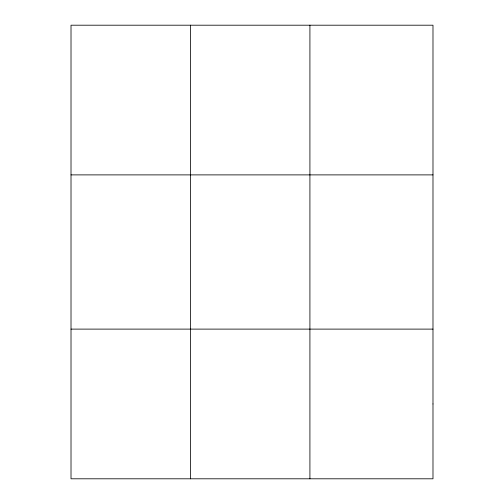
<?xml version="1.0" encoding="UTF-8"?>
<svg xmlns="http://www.w3.org/2000/svg" width="504" height="504" viewBox="0 0 504 504"><rect width="100%" height="100%" fill="white"/><g stroke="black" fill="none" stroke-linecap="round" stroke-linejoin="round"><path stroke-width="0.76" d="M190.462 478.8L190.462 25.2M309.916 478.8L309.916 25.2M71.014 174.888L432.986 174.888M71.014 329.112L432.986 329.112M432.986 403.956L432.986 478.8L71.014 478.8L71.014 25.2L432.986 25.2L432.986 403.956"/></g></svg>
